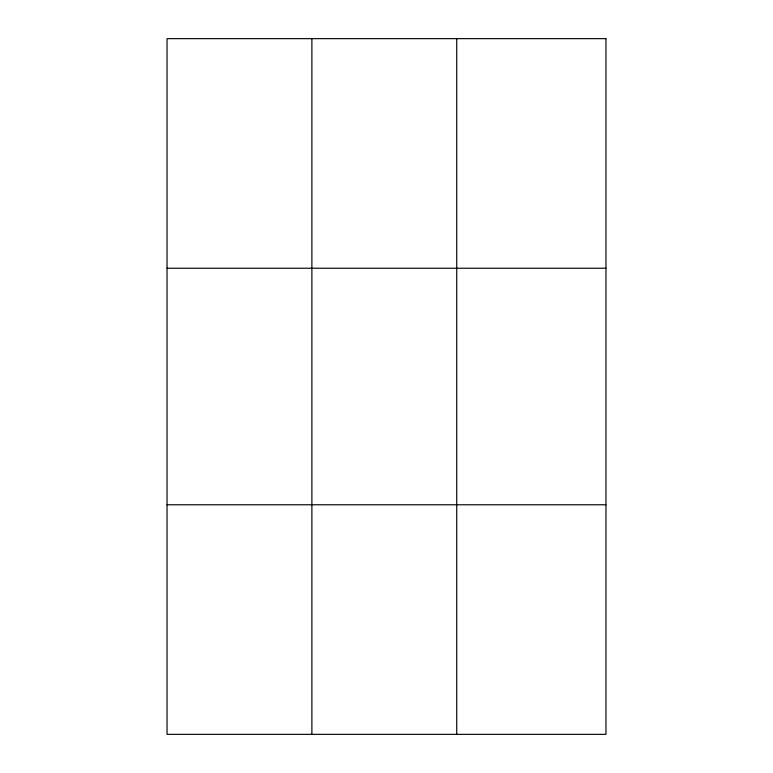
<?xml version="1.0" encoding="UTF-8"?>
<svg xmlns="http://www.w3.org/2000/svg" width="773" height="773" viewBox="0 0 773 773"><rect width="100%" height="100%" fill="white"/><g stroke="black" fill="none" stroke-linecap="round" stroke-linejoin="round"><path stroke-width="1.16" d="M311.886 734.35L311.886 38.65M456.727 734.35L456.727 38.65M167.036 268.231L605.964 268.231M167.036 504.769L605.964 504.769M605.964 38.65L605.964 734.35L167.036 734.35L167.036 38.65L605.964 38.65"/></g></svg>
